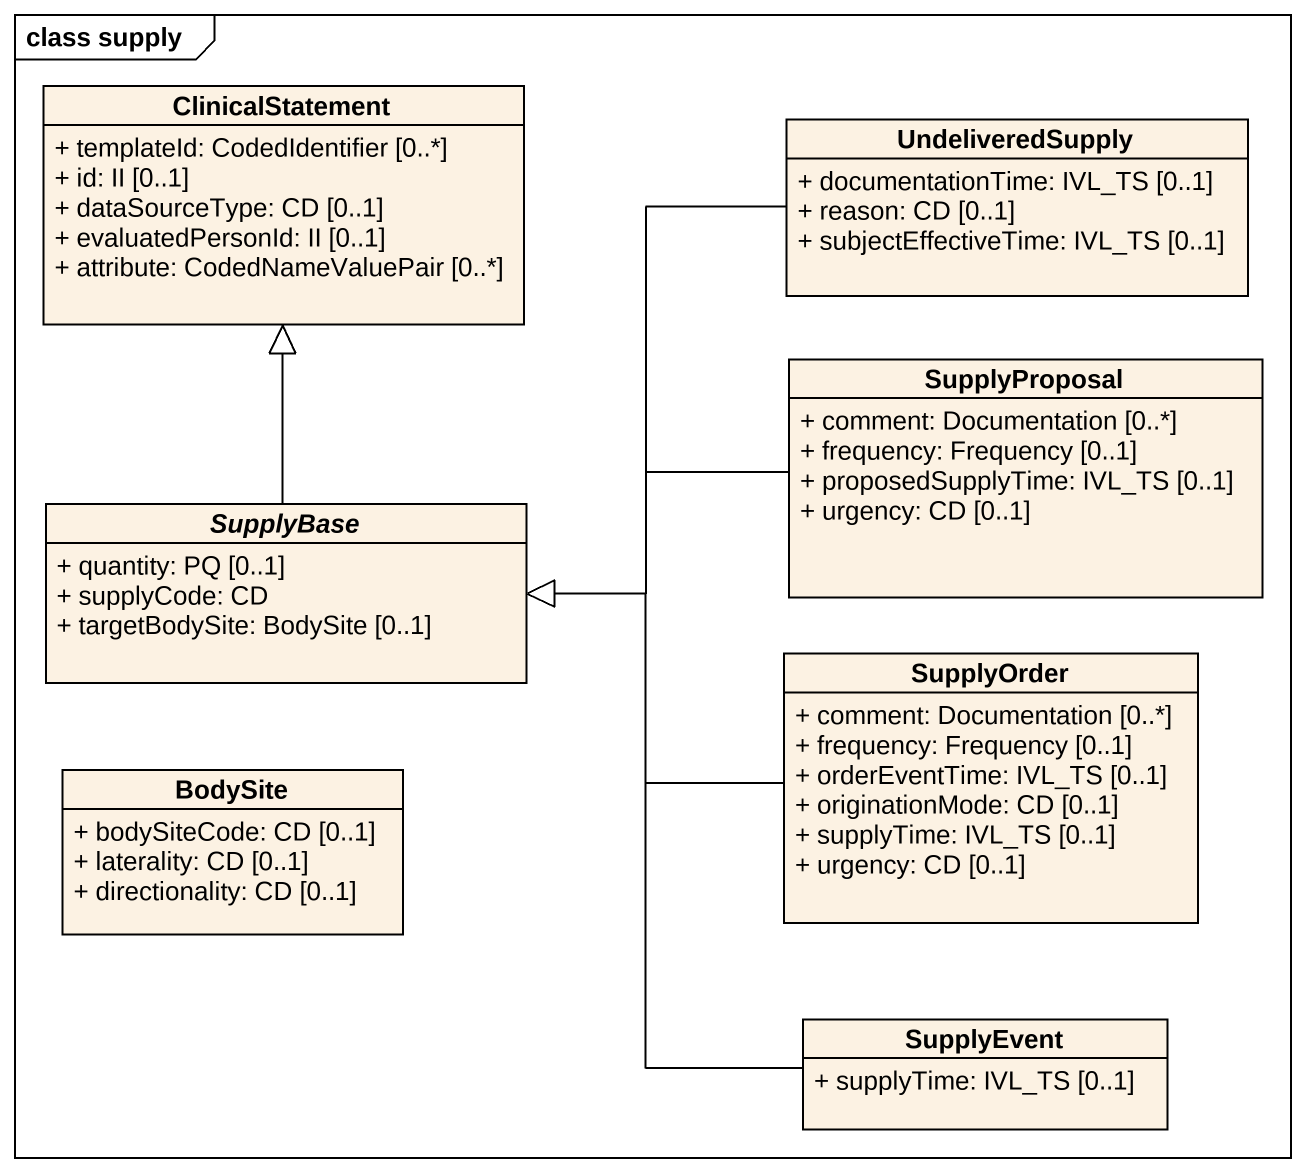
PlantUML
@startuml
mainframe class supply
hide circle
hide empty members
skinparam classAttributeIconSize 0
class ClinicalStatement {
  + templateId: CodedIdentifier [0..*]
  + id: II [0..1]
  + dataSourceType: CD [0..1]
  + evaluatedPersonId: II [0..1]
  + attribute: CodedNameValuePair [0..*]
}
class UndeliveredSupply {
  + documentationTime: IVL_TS [0..1]
  + reason: CD [0..1]
  + subjectEffectiveTime: IVL_TS [0..1]
}
class SupplyProposal {
  + comment: Documentation [0..*]
  + frequency: Frequency [0..1]
  + proposedSupplyTime: IVL_TS [0..1]
  + urgency: CD [0..1]
}
abstract class SupplyBase {
  + quantity: PQ [0..1]
  + supplyCode: CD
  + targetBodySite: BodySite [0..1]
}
class SupplyOrder {
  + comment: Documentation [0..*]
  + frequency: Frequency [0..1]
  + orderEventTime: IVL_TS [0..1]
  + originationMode: CD [0..1]
  + supplyTime: IVL_TS [0..1]
  + urgency: CD [0..1]
}
class BodySite {
  + bodySiteCode: CD [0..1]
  + laterality: CD [0..1]
  + directionality: CD [0..1]
}
class SupplyEvent {
  + supplyTime: IVL_TS [0..1]
}
UndeliveredSupply -left-|> SupplyBase
SupplyProposal -left-|> SupplyBase
SupplyBase -up-|> ClinicalStatement
SupplyOrder -left-|> SupplyBase
SupplyEvent -up-|> SupplyBase
@enduml
